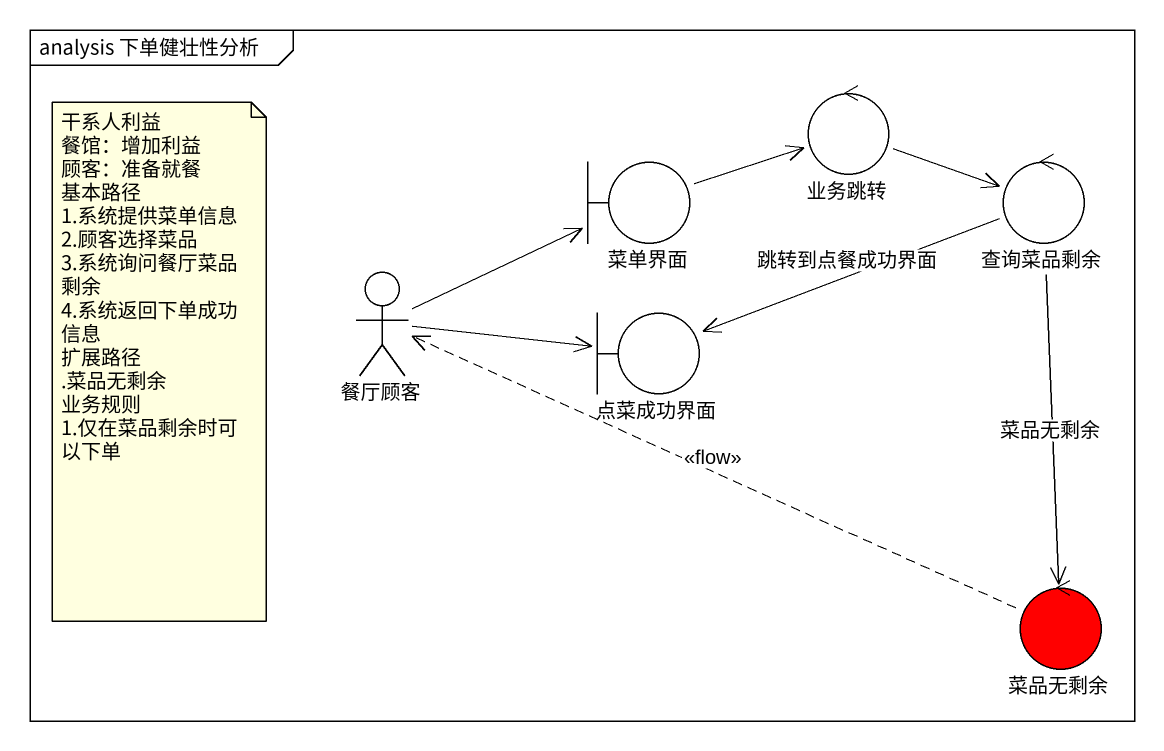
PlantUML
@startuml
mainframe analysis 下单健壮性分析
boundary 菜单界面
control 业务跳转
control 查询菜品剩余
actor 餐厅顾客
boundary 点菜成功界面
control 菜品无剩余 #FF0000
菜单界面 -right-> 业务跳转
业务跳转 -right-> 查询菜品剩余
查询菜品剩余 -left-> 点菜成功界面 : 跳转到点餐成功界面
查询菜品剩余 --> 菜品无剩余 : 菜品无剩余
餐厅顾客 -right-> 菜单界面
餐厅顾客 -right-> 点菜成功界面
菜品无剩余 .left.> 餐厅顾客 : <<flow>>
note as N1
  干系人利益
  餐馆：增加利益
  顾客：准备就餐
  基本路径
  1.系统提供菜单信息
  2.顾客选择菜品
  3.系统询问餐厅菜品剩余
  4.系统返回下单成功信息
  扩展路径
  .菜品无剩余
  业务规则
  1.仅在菜品剩余时可以下单
end note
@enduml
